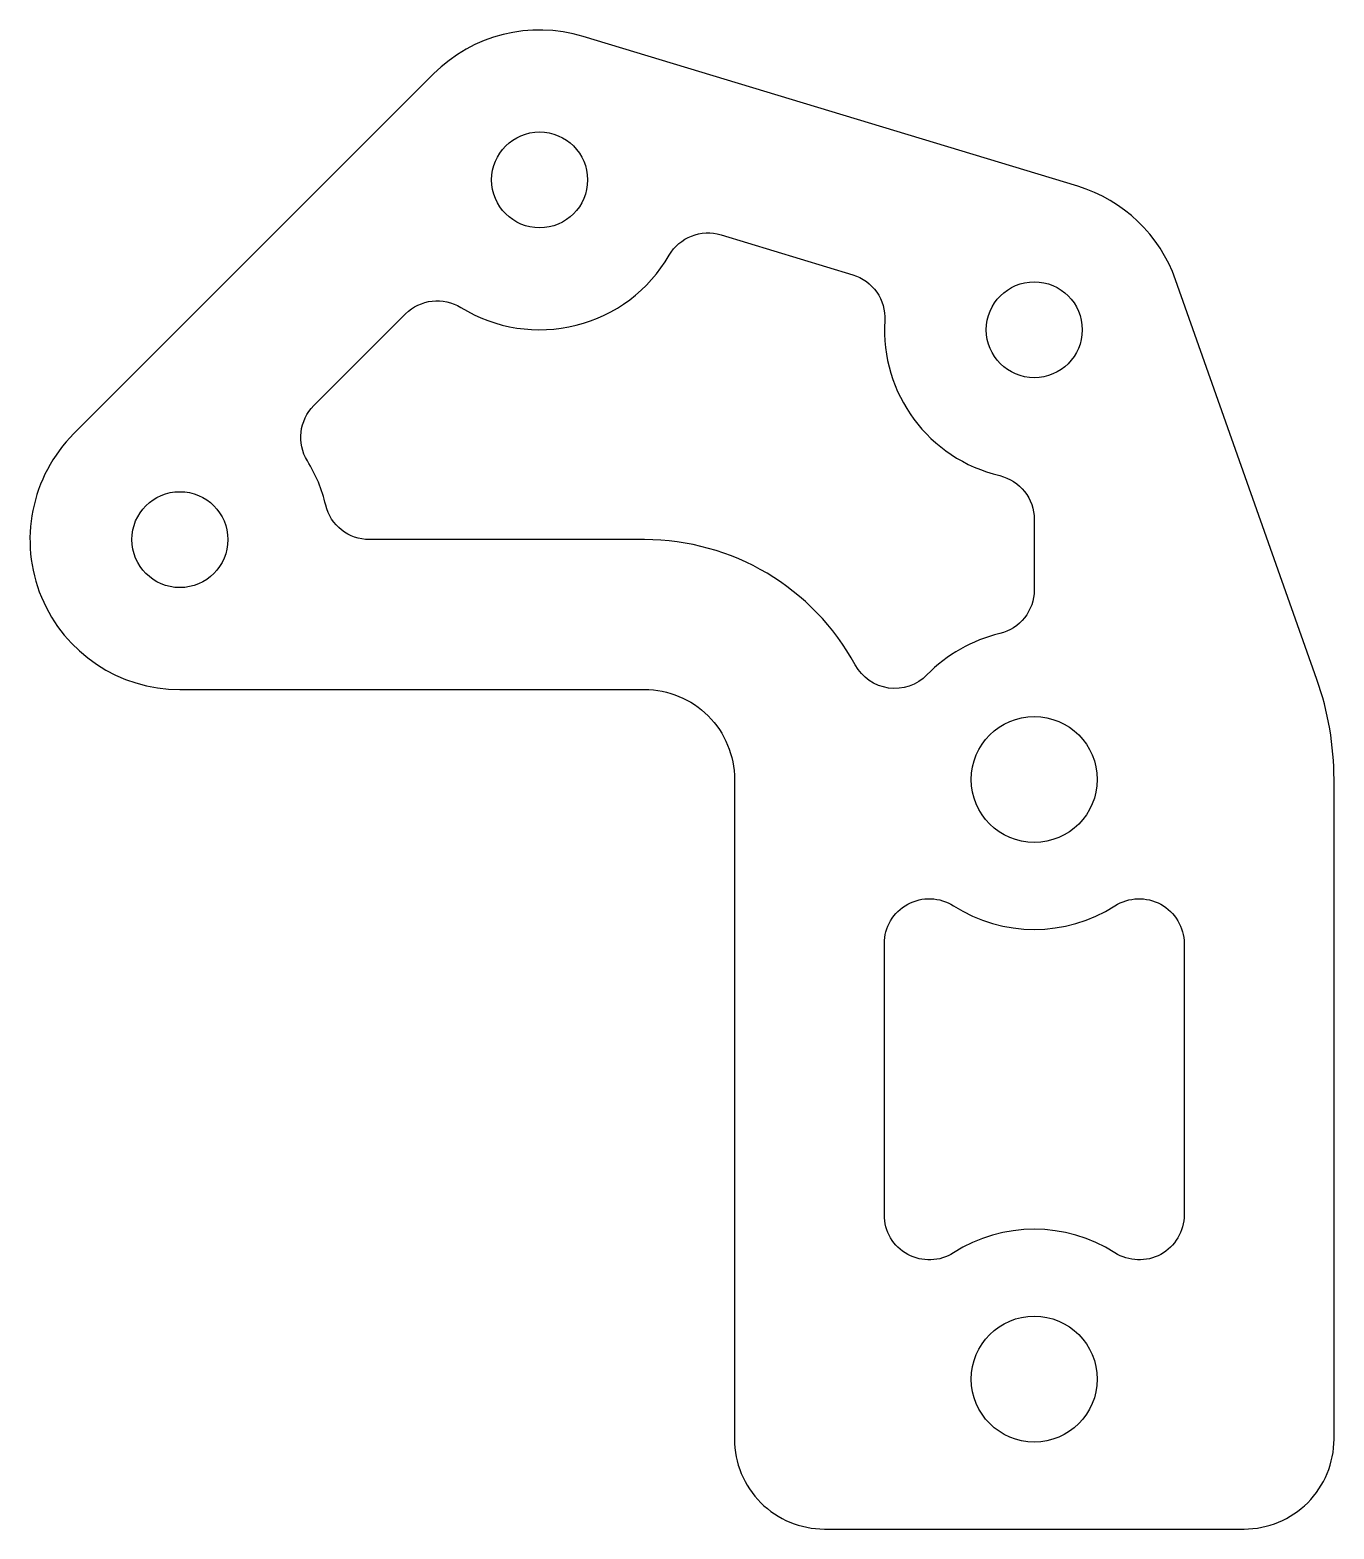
# Model space of a CAD drawing. Header units: millimetres. Extents: x 647.3 to 690.8, y 251.8 to 301.8.
import ezdxf

# ---------------------------------------------------------------- set-up
doc = ezdxf.new("R2010")
doc.units = ezdxf.units.MM
doc.layers.get('0').update_dxf_attribs({"linetype": 'CONTINUOUS'})

msp = doc.modelspace()

# ---------------------------------------------------------------- linework, layer by layer
for points in [[(690.843, 276.766, 0.085146), (690.272, 280.098), (685.559, 293.432, 0.238583), (682.294, 296.551), (665.793, 301.551, 0.276654), (660.808, 300.301), (648.808, 288.301, 0.66818), (652.343, 279.766), (667.843, 279.766, -0.414233), (670.843, 276.766), (670.842, 254.766, 0.414218), (673.842, 251.766), (684.68, 251.766), (687.843, 251.766, 0.414214), (690.843, 254.766)], [(680.844, 285.441), (680.844, 283.09, -0.34754), (679.69, 281.631, 0.14227), (677.264, 280.256, -0.505146), (674.872, 280.587, 0.274841), (667.843, 284.766), (658.668, 284.766, -0.347539), (657.208, 285.92, 0.080084), (656.599, 287.39, -0.34754), (656.815, 289.238), (659.871, 292.294, -0.34754), (661.719, 292.51, 0.421685), (668.665, 294.251, -0.34754), (670.396, 294.932), (674.791, 293.6, -0.347541), (675.854, 292.072, 0.364825), (679.69, 286.901, -0.347541)], [(678.151, 272.553, 0.29225), (683.536, 272.552, -0.592453), (685.844, 271.288), (685.843, 262.243, -0.592448), (683.536, 260.979, 0.292231), (678.151, 260.979, -0.592448), (675.843, 262.243), (675.843, 271.289, -0.59251)]]:
    msp.add_lwpolyline(points, format="xyb", close=True)
for centre, radius in [((664.343, 296.766, 0), 1.6), ((680.844, 291.766, 0), 1.6), ((652.343, 284.766, 0), 1.6), ((680.843, 276.766, 0), 2.1), ((680.843, 256.766, 0), 2.1)]:
    msp.add_circle(centre, radius)

doc.saveas('drawing.dxf')
